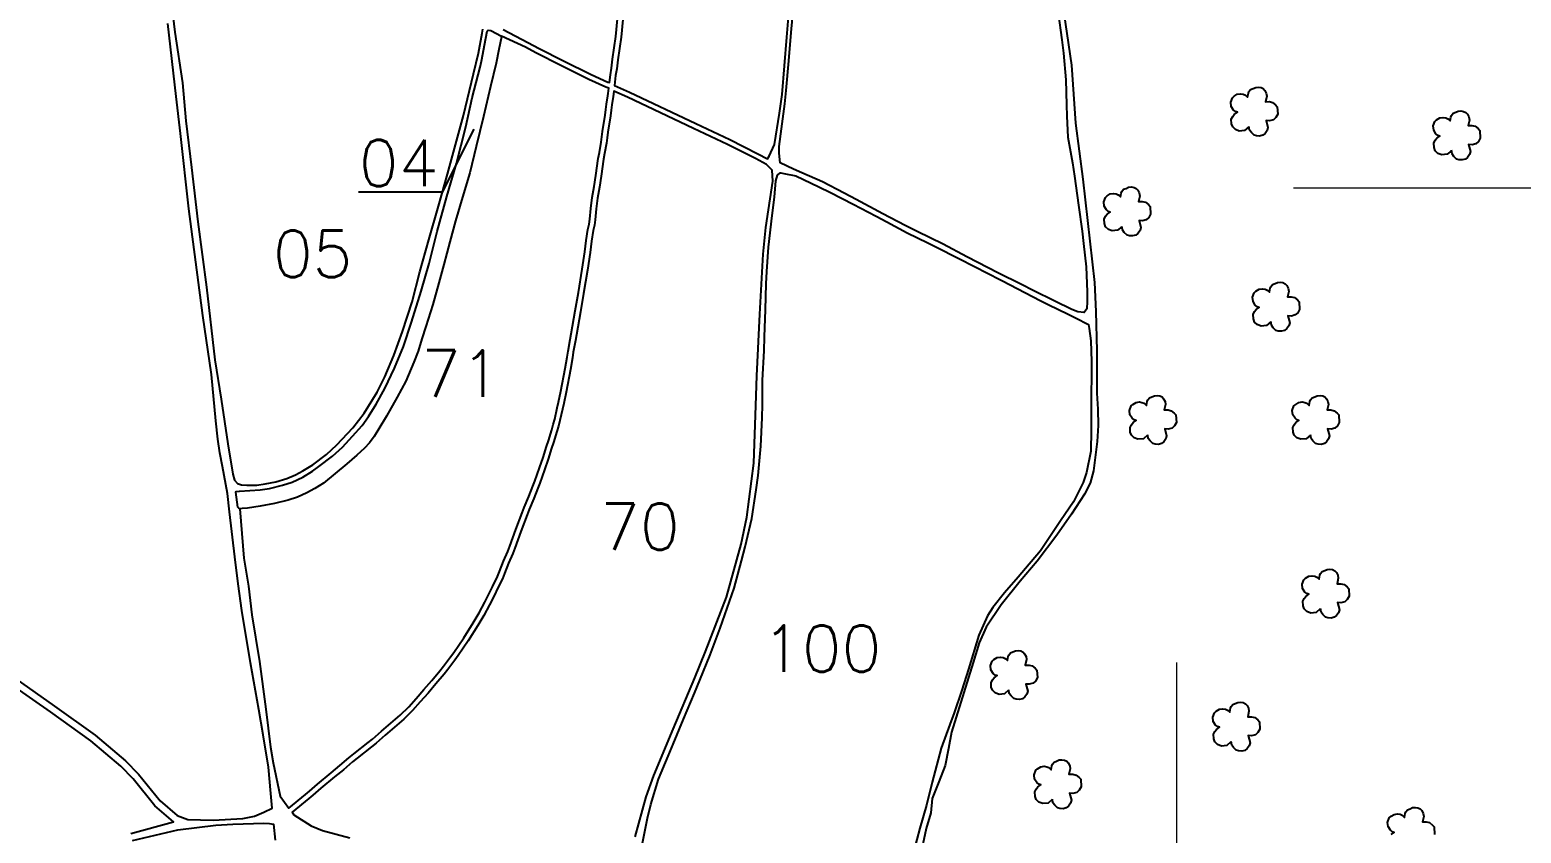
# Model space of a CAD drawing. Extents: x 724231 to 728431, y 7817664 to 7823604.
# Drawn here: x 725957 to 726793, y 7820638 to 7821088 of the extents above; entities that cross this region are included whole.
import ezdxf

# ---------------------------------------------------------------- set-up
doc = ezdxf.new("R2010")
doc.units = 0
doc.header["$MEASUREMENT"] = 0
doc.linetypes.add('CONTINUO', pattern=[0])
for name, color, linetype, lineweight in [('0114000626', 1, 'Continuous', 25), ('0114000626004', 5, 'Continuous', 25), ('0114000626005', 5, 'Continuous', 25), ('0114000626068', 5, 'Continuous', 25), ('0114000626069', 5, 'Continuous', 25), ('0114000626070', 5, 'Continuous', 25), ('0114000626071', 5, 'Continuous', 25), ('0114000626073', 5, 'Continuous', 25), ('0114000626100', 5, 'Continuous', 25), ('0114000626101', 5, 'Continuous', 25), ('MALHA', 8, 'Continuous', 9)]:
    doc.layers.add(name, color=color, linetype=linetype, lineweight=lineweight)
for name, color, linetype in [('_SIMBOLO ARVORE', 118, 'Continuous'), ('SEM PLANTIO', 30, 'Continuous'), ('TEXTO_NUN_TAL', 7, 'Continuous')]:
    doc.layers.add(name, color=color, linetype=linetype)
doc.styles.add('Simplex', font='simplex.shx')

msp = doc.modelspace()

# ---------------------------------------------------------------- linework, layer by layer
at = {"linetype": 'Continuous'}
msp.add_lwpolyline([(726206.05, 7821032.8), (726188.34, 7820997.57), (726141.34, 7820997.57)], dxfattribs=at)
at = {"layer": '0114000626', "linetype": 'CONTINUO'}
for points in [[(726534.18, 7821115.78), (726540.92, 7821068.61), (726543.31, 7821036.11), (726547.27, 7821004.89), (726553.89, 7820946.94), (726554.59, 7820930.64), (726555.11, 7820908.74), (726555.24, 7820884.98), (726555.78, 7820876.02), (726555.89, 7820866.79), (726555.3, 7820857.78), (726553.34, 7820841.48), (726551.43, 7820834.46), (726548.25, 7820828.37), (726540.99, 7820817.11), (726532.71, 7820805.4), (726521.7, 7820790.86), (726512.2, 7820779.58), (726501.64, 7820766.42), (726493.24, 7820753.83), (726489.27, 7820745.05), (726485.96, 7820733.99), (726473.84, 7820695), (726472.12, 7820685.93), (726470.24, 7820676.25), (726466.65, 7820667.21), (726462.87, 7820657.9), (726462.08, 7820649.86), (726459.59, 7820641.07), (726457.72, 7820632.2)], [(726013.71, 7820638.25), (726037.68, 7820644.77), (726027.29, 7820653.75), (726015.12, 7820668.9), (726008.11, 7820676), (725991.34, 7820690.2), (725968.74, 7820706.39), (725947.02, 7820721.56)]]:
    msp.add_lwpolyline(points, dxfattribs=at)
at = {"layer": '0114000626004', "linetype": 'Continuous'}
msp.add_lwpolyline([(726210.36, 7821070.89), (726212.85, 7821083.8), (726213.46, 7821087.82), (726214.08, 7821088.28), (726215.65, 7821088.08), (726221.55, 7821085.03), (726221.6, 7821084.49), (726220.07, 7821077.56), (726218.53, 7821069.88), (726215.46, 7821056.81), (726211.44, 7821039.88), (726207.35, 7821023.05), (726203.71, 7821008.37), (726199.74, 7820994.7), (726195.72, 7820981.57), (726192.62, 7820969.72), (726189.2, 7820956.97), (726186.39, 7820946.77), (726183.07, 7820934.57), (726179.2, 7820922.3), (726176.97, 7820915.44), (726174.82, 7820908.49), (726172.43, 7820902.24), (726167.83, 7820891.6), (726163.1, 7820882.74), (726157.15, 7820871.97), (726152.78, 7820865.02), (726150.19, 7820860.66), (726147.57, 7820857.09), (726144.67, 7820854.18), (726140.48, 7820850.13), (726134.92, 7820845.39), (726128.34, 7820839.96), (726121.85, 7820834.56), (726116.83, 7820831.43), (726112.43, 7820829.07), (726107.13, 7820826.74), (726101.9, 7820824.94), (726094.31, 7820823.12), (726086.23, 7820821.59), (726079.12, 7820820.56), (726076.15, 7820820.31), (726074.81, 7820820.21), (726074.4, 7820820.5), (726073.82, 7820821.07), (726072.67, 7820829.47), (726072.87, 7820829.85), (726074.72, 7820830.1), (726086.31, 7820830.77), (726091.59, 7820831.55), (726098.74, 7820833.31), (726104.17, 7820835.13), (726110.18, 7820837.9), (726115.57, 7820841.19), (726119.19, 7820843.85), (726126.82, 7820849.63), (726132.44, 7820854.74), (726138.04, 7820860.82), (726143.4, 7820866.88), (726146.95, 7820871.78), (726151.36, 7820878.83), (726156.16, 7820887.56), (726161.58, 7820898.96), (726166.6, 7820911.1), (726171.14, 7820924.75), (726176.6, 7820942), (726180.92, 7820957.59), (726185.49, 7820975.45), (726190.92, 7820995.16), (726196.35, 7821013.54), (726201.56, 7821034.11), (726205.11, 7821050.38), (726209.65, 7821067.57)], close=True, dxfattribs=at)
at = {"layer": '0114000626005', "linetype": 'Continuous'}
msp.add_lwpolyline([(726035.82, 7821109.28), (726038.52, 7821087.17), (726042.75, 7821058.8), (726044.65, 7821037.48), (726047.83, 7821011.29), (726051.4, 7820980.88), (726056.17, 7820944.33), (726060.93, 7820903.56), (726064.51, 7820881.62), (726068.17, 7820856.64), (726070.99, 7820839.59), (726071.92, 7820836.19), (726073.54, 7820834.31), (726075.75, 7820833.63), (726078.75, 7820833.32), (726084.44, 7820833.43), (726089.03, 7820834.11), (726095.09, 7820835.32), (726101.15, 7820837.17), (726106, 7820839.12), (726110.16, 7820841.33), (726115.86, 7820844.81), (726123.55, 7820850.6), (726129.21, 7820855.93), (726138.22, 7820865.57), (726144.61, 7820873.65), (726151.83, 7820885.46), (726156.11, 7820894.11), (726161.11, 7820906.02), (726166.07, 7820919.47), (726171.51, 7820936.09), (726175.84, 7820952.91), (726180.79, 7820970.9), (726186.28, 7820989.67), (726191.24, 7821007.7), (726200.33, 7821040.41), (726205.91, 7821063.83), (726208.61, 7821075.48), (726210.77, 7821086.67), (726211.08, 7821088.84)], dxfattribs=at)
at = {"layer": '0114000626068', "linetype": 'CONTINUO'}
msp.add_lwpolyline([(726222.51, 7821088.69), (726236.24, 7821081.44), (726242.67, 7821078.1), (726256.22, 7821071.15), (726271.78, 7821063.46), (726281.14, 7821059.2), (726282.04, 7821058.89), (726282.54, 7821063.22), (726283.13, 7821067.03), (726283.84, 7821072.06), (726285.55, 7821084.68), (726286.53, 7821094.57)], dxfattribs=at)
at = {"layer": '0114000626069', "linetype": 'CONTINUO'}
msp.add_lwpolyline([(726289.51, 7821094.25), (726288.53, 7821084.34), (726286.82, 7821071.65), (726286.1, 7821066.59), (726285.51, 7821062.82), (726284.88, 7821057.3), (726293.36, 7821053.52), (726330.44, 7821035.96), (726349.53, 7821026.98), (726365.26, 7821019.11), (726370.59, 7821016.2), (726371.48, 7821017.64), (726374.56, 7821024.23), (726377.4, 7821041.71), (726378.78, 7821052.26), (726381.51, 7821084.4), (726382.92, 7821102.29)], dxfattribs=at)
at = {"layer": '0114000626070', "linetype": 'CONTINUO'}
msp.add_lwpolyline([(726296.48, 7820636.42), (726302.63, 7820658.75), (726306.88, 7820670.79), (726317.77, 7820696.61), (726329.88, 7820725.42), (726335.84, 7820740.21), (726347.58, 7820770.57), (726355.87, 7820800.38), (726358.96, 7820815.39), (726363.02, 7820845.64), (726364, 7820877.96), (726364.66, 7820894.68), (726366.36, 7820929.25), (726368.27, 7820962.87), (726369.72, 7820977.76), (726373.62, 7821003.74), (726373.3, 7821009.82), (726370.1, 7821013.05), (726363.87, 7821016.45), (726348.22, 7821024.28), (726329.16, 7821033.25), (726292.11, 7821050.79), (726284.52, 7821054.18), (726284.32, 7821052.45), (726284.05, 7821051.05), (726283.4, 7821046.53), (726283.03, 7821043.41), (726282.58, 7821040.33), (726281.16, 7821031.14), (726280.75, 7821028.04), (726280.31, 7821025.03), (726279.36, 7821019.2), (726278.75, 7821015.98), (726277.33, 7821006.48), (726276.43, 7821000.26), (726275.4, 7820994.11), (726274.65, 7820988.13), (726274.05, 7820981.99), (726273.57, 7820979.01), (726272.92, 7820976.12), (726271.93, 7820970.11), (726271.2, 7820963.8), (726269.71, 7820953.84), (726267.58, 7820940.81), (726265.84, 7820930.58), (726263.62, 7820917.66), (726263.02, 7820914.39), (726261.78, 7820907.87), (726261.3, 7820904.66), (726260.26, 7820898.25), (726257.76, 7820885.46), (726256.43, 7820879.17), (726255.75, 7820876.05), (726254.27, 7820869.65), (726253.47, 7820866.53), (726252.62, 7820863.5), (726250.67, 7820857.34), (726249.57, 7820854.2), (726247.71, 7820848.04), (726245.72, 7820842.04), (726243.03, 7820834.6), (726241.92, 7820831.72), (726239.64, 7820825.88), (726237.11, 7820819.83), (726235.98, 7820816.8), (726232.44, 7820807.45), (726228.96, 7820798.05), (726227.8, 7820795.13), (726225.43, 7820789.6), (726223.28, 7820783.9), (726222.02, 7820781), (726219.13, 7820775.08), (726217.76, 7820772.2), (726214.89, 7820766.39), (726211.63, 7820760.46), (726208.27, 7820754.72), (726202.85, 7820746.13), (726197.2, 7820737.96), (726195.38, 7820735.43), (726191.44, 7820730.21), (726189.34, 7820727.51), (726184.82, 7820722.07), (726180.35, 7820716.87), (726176.02, 7820711.96), (726171.68, 7820707.1), (726166.74, 7820702.38), (726161.52, 7820697.88), (726156.32, 7820693.35), (726151.24, 7820688.87), (726148.7, 7820686.82), (726140.64, 7820680.47), (726137.99, 7820678.32), (726132.95, 7820673.99), (726127.95, 7820669.9), (726120.32, 7820663.59), (726115.89, 7820659.75), (726113.6, 7820657.82), (726104.21, 7820650.11), (726105.23, 7820648.78), (726114.91, 7820642.49), (726121.18, 7820639.91), (726136.59, 7820635.89)], dxfattribs=at)
at = {"layer": '0114000626071', "linetype": 'CONTINUO', "flags": 128}
msp.add_lwpolyline([(726216.43, 7820776.38), (726219.29, 7820782.25), (726220.49, 7820785.03), (726222.64, 7820790.72), (726225.03, 7820796.27), (726226.16, 7820799.13), (726229.64, 7820808.5), (726233.17, 7820817.86), (726234.32, 7820820.93), (726236.86, 7820827.01), (726239.13, 7820832.8), (726240.22, 7820835.65), (726242.89, 7820843.02), (726244.85, 7820848.94), (726246.71, 7820855.13), (726247.82, 7820858.28), (726249.74, 7820864.36), (726250.57, 7820867.31), (726251.35, 7820870.36), (726252.82, 7820876.71), (726253.49, 7820879.8), (726254.82, 7820886.06), (726257.31, 7820898.77), (726258.33, 7820905.12), (726258.82, 7820908.38), (726260.08, 7820914.94), (726260.66, 7820918.18), (726262.88, 7820931.08), (726264.62, 7820941.3), (726266.75, 7820954.31), (726268.23, 7820964.19), (726268.96, 7820970.53), (726269.97, 7820976.69), (726270.62, 7820979.57), (726271.07, 7820982.37), (726271.67, 7820988.47), (726272.43, 7820994.54), (726273.46, 7821000.72), (726274.36, 7821006.91), (726275.79, 7821016.48), (726276.41, 7821019.72), (726277.35, 7821025.49), (726277.78, 7821028.45), (726278.19, 7821031.56), (726279.62, 7821040.77), (726280.05, 7821043.8), (726280.43, 7821046.92), (726281.09, 7821051.54), (726281.35, 7821052.9), (726281.69, 7821055.83), (726280.02, 7821056.41), (726270.5, 7821060.75), (726254.87, 7821068.47), (726240.85, 7821075.53), (726234.91, 7821078.76), (726221.55, 7821085.03), (726221.6, 7821084.49), (726220.07, 7821077.56), (726218.53, 7821069.88), (726215.46, 7821056.81), (726211.44, 7821039.88), (726207.35, 7821023.05), (726203.71, 7821008.37), (726199.74, 7820994.7), (726195.72, 7820981.57), (726192.62, 7820969.72), (726189.2, 7820956.97), (726186.39, 7820946.77), (726183.07, 7820934.57), (726179.2, 7820922.3), (726176.97, 7820915.44), (726174.82, 7820908.49), (726172.43, 7820902.24), (726167.83, 7820891.6), (726163.1, 7820882.74), (726157.15, 7820871.97), (726152.78, 7820865.02), (726150.19, 7820860.66), (726147.57, 7820857.09), (726144.67, 7820854.18), (726140.48, 7820850.13), (726134.92, 7820845.39), (726128.34, 7820839.96), (726121.85, 7820834.56), (726116.83, 7820831.43), (726112.43, 7820829.07), (726107.13, 7820826.74), (726101.9, 7820824.94), (726094.31, 7820823.12), (726086.23, 7820821.59), (726079.12, 7820820.56), (726076.15, 7820820.31), (726074.81, 7820820.21), (726077.18, 7820792.5), (726079.67, 7820776.75), (726081.53, 7820760.66), (726085.83, 7820734.68), (726089.51, 7820707.91), (726092.16, 7820686.63), (726093.63, 7820677.8), (726097.55, 7820659.24), (726102.35, 7820652.47), (726111.69, 7820660.12), (726113.94, 7820662.03), (726118.38, 7820665.88), (726126.04, 7820672.21), (726131.02, 7820676.29), (726136.07, 7820680.62), (726138.76, 7820682.81), (726146.83, 7820689.17), (726149.3, 7820691.17), (726154.35, 7820695.61), (726159.56, 7820700.14), (726164.72, 7820704.6), (726169.52, 7820709.19), (726173.78, 7820713.95), (726178.09, 7820718.84), (726182.53, 7820724), (726187, 7820729.39), (726189.06, 7820732.03), (726192.96, 7820737.21), (726194.75, 7820739.69), (726200.35, 7820747.78), (726205.7, 7820756.28), (726209.02, 7820761.94), (726212.23, 7820767.78), (726215.06, 7820773.51)], close=True, dxfattribs=at)
at = {"layer": '0114000626073', "linetype": 'CONTINUO'}
msp.add_lwpolyline([(726064.47, 7820847.71), (726064.47, 7820847.71)], close=True, dxfattribs=at)
at = {"layer": '0114000626100', "linetype": 'CONTINUO', "flags": 128}
msp.add_lwpolyline([(726377.7, 7821008.44), (726378.02, 7821008.42), (726379.82, 7821008.06), (726386.41, 7821006.65), (726399.42, 7821000.49), (726405.87, 7820997.33), (726418.68, 7820990.86), (726431.5, 7820984.1), (726437.54, 7820980.89), (726448.91, 7820974.81), (726460.47, 7820969.2), (726466.02, 7820966.43), (726476.67, 7820960.98), (726487.72, 7820955.29), (726492.85, 7820952.68), (726502.34, 7820947.92), (726523.5, 7820936.84), (726528.32, 7820934.33), (726538.75, 7820929.32), (726543.19, 7820927.15), (726550.52, 7820923.47), (726550.84, 7820921.18), (726551.89, 7820914.2), (726552.23, 7820902.61), (726552.27, 7820896.28), (726552.09, 7820882.52), (726552.04, 7820870.25), (726551.98, 7820864.24), (726551.8, 7820852.47), (726549.42, 7820840.5), (726547.48, 7820834.82), (726542.08, 7820824.11), (726534.8, 7820813.37), (726531.11, 7820807.86), (726523.59, 7820796.57), (726515.15, 7820786.62), (726511.13, 7820781.91), (726503.47, 7820773), (726496.85, 7820764.89), (726493.99, 7820760.14), (726489.14, 7820749.29), (726483.29, 7820730.3), (726479.62, 7820718.52), (726475.22, 7820705.87), (726472.9, 7820699.39), (726468.02, 7820686.13), (726464.61, 7820673.4), (726462.96, 7820666.99), (726459.76, 7820654.05), (726455.99, 7820641.27), (726454.23, 7820634.88), (726450.97, 7820622.07), (726449.32, 7820609.66), (726449, 7820603.31), (726449.35, 7820590.36), (726453.09, 7820581.21), (726454.81, 7820577.42), (726457.93, 7820571.38), (726456.92, 7820568.32), (726452.08, 7820565.25), (726440.82, 7820567.19), (726434.92, 7820568.29), (726422.56, 7820570.78), (726409.46, 7820573.27), (726402.94, 7820574.63), (726390, 7820577.58), (726378.42, 7820580.13), (726371.48, 7820581.69), (726355.27, 7820585.39), (726330.22, 7820591.27), (726317.7, 7820594.25), (726305.44, 7820597.29), (726301.03, 7820599.14), (726295.65, 7820603.51), (726296.57, 7820610.67), (726297.46, 7820616.15), (726300.1, 7820630.91), (726303.39, 7820646.88), (726305.29, 7820654.43), (726309.59, 7820668.66), (726314.88, 7820681.57), (726317.67, 7820688.3), (726323.54, 7820702.35), (726329.76, 7820716.88), (726332.75, 7820724.09), (726338.5, 7820738.37), (726344.08, 7820753.27), (726346.76, 7820760.74), (726351.91, 7820775.73), (726356.1, 7820790.96), (726358.08, 7820798.76), (726361.79, 7820814.73), (726364.3, 7820830.74), (726365.33, 7820838.83), (726366.91, 7820855.19), (726367.54, 7820871.17), (726367.73, 7820878.57), (726367.86, 7820892.15), (726368.68, 7820908.56), (726369.03, 7820916.48), (726369.58, 7820931.71), (726369.89, 7820946.17), (726370.2, 7820953.16), (726371.13, 7820966.65), (726373.24, 7820984.53), (726374.47, 7820994.8), (726375.33, 7821003.87), (726376.2, 7821007.06)], close=True, dxfattribs=at)
at = {"layer": '0114000626101', "linetype": 'CONTINUO', "flags": 128}
msp.add_lwpolyline([(726412.39, 7821519.84), (726414.41, 7821519.67), (726418.27, 7821518.39), (726429.44, 7821514.09), (726435.41, 7821511.56), (726448.13, 7821505.77), (726461.01, 7821499.37), (726467.16, 7821496.43), (726478.84, 7821491.1), (726489.42, 7821486.2), (726493.65, 7821483.23), (726504.72, 7821472.05), (726509.19, 7821468.12), (726513.77, 7821463.97), (726523.15, 7821455.21), (726531.46, 7821446.06), (726535.34, 7821440.88), (726542.56, 7821429.35), (726546.64, 7821414.04), (726548.33, 7821406.15), (726550.99, 7821389.93), (726553.8, 7821374.17), (726555, 7821366.61), (726556.99, 7821352.1), (726556.72, 7821337.55), (726556.09, 7821330.09), (726553.81, 7821314.83), (726550.97, 7821300.19), (726549.34, 7821292.97), (726545.7, 7821278.74), (726542.64, 7821264.62), (726540.82, 7821257.63), (726536.6, 7821243.8), (726532.07, 7821230.55), (726530.42, 7821223.96), (726529.37, 7821217.4), (726528.33, 7821210.84), (726528.23, 7821197.26), (726528.2, 7821189.95), (726528.18, 7821174.3), (726528.11, 7821157.9), (726528.14, 7821149.58), (726528.33, 7821132.72), (726529.75, 7821118.65), (726530.79, 7821111.66), (726533.51, 7821097.77), (726535.58, 7821082.92), (726536.44, 7821075.44), (726537.79, 7821060.39), (726538.13, 7821046.54), (726538.36, 7821040.13), (726538.96, 7821028.33), (726541.52, 7821014.04), (726542.73, 7821006.42), (726545, 7820990.23), (726546.92, 7820975.74), (726547.77, 7820968.82), (726549.24, 7820955.63), (726549.76, 7820941.68), (726549.78, 7820936.22), (726549.55, 7820932.27), (726548.11, 7820930.06), (726544.46, 7820930.52), (726541.18, 7820931.81), (726531.7, 7820936.5), (726519.43, 7820942.53), (726513.01, 7820945.72), (726499.63, 7820952.43), (726488.53, 7820958.15), (726482.41, 7820961.36), (726469.03, 7820968.46), (726454.46, 7820975.53), (726447.69, 7820978.92), (726435.19, 7820985.42), (726420.32, 7820993.45), (726413.57, 7820997.01), (726401.43, 7821003.26), (726389.9, 7821008.34), (726385.16, 7821010.48), (726377.74, 7821013.96), (726377.09, 7821019.34), (726377.24, 7821023.15), (726378.51, 7821033.03), (726380.25, 7821046.99), (726381.06, 7821054.59), (726382.52, 7821071.05), (726383.9, 7821086.97), (726384.66, 7821095), (726386.32, 7821111.18), (726387.96, 7821127.97), (726388.77, 7821136.67), (726390.36, 7821154.65), (726392.26, 7821173.51), (726393.2, 7821182.69), (726395.07, 7821200.59), (726396.59, 7821215.44), (726397.34, 7821223.2), (726398.8, 7821239.39), (726400.07, 7821254.23), (726400.68, 7821261.76), (726401.86, 7821277.06), (726402.93, 7821293.38), (726403.52, 7821301.54), (726404.8, 7821317.86), (726406.14, 7821333.53), (726406.78, 7821341.41), (726408, 7821357.22), (726409.47, 7821381.16), (726410.48, 7821397.22), (726410.97, 7821412.75), (726411.16, 7821420.3), (726411.73, 7821450.55), (726411.85, 7821458.22), (726412.17, 7821486.81), (726412.35, 7821505.68), (726412.4, 7821515.88)], close=True, dxfattribs=at)
at = {"layer": '_SIMBOLO ARVORE', "linetype": 'CONTINUO'}
for points in [[(726640.39, 7821034.13, 0), (726638.02, 7821032.14, 0), (726635.01, 7821031.79, 0), (726632.86, 7821032.63, 0), (726631.34, 7821034.12, 0), (726630.71, 7821035.84, 0), (726630.54, 7821038.37, 0), (726631.36, 7821039.96, 0), (726632.23, 7821041.14, 0), (726633.96, 7821042.32, 0), (726632.86, 7821042.67, 0), (726631.77, 7821043.57, 0), (726630.49, 7821045.58, 0), (726630.26, 7821047.98, 0), (726631.18, 7821050.48, 0), (726632.15, 7821051.38, 0), (726633.92, 7821052.46, 0), (726635.78, 7821052.71, 0), (726637.26, 7821052.5, 0), (726638.43, 7821051.95, 0), (726639.72, 7821050.8, 0), (726640.11, 7821053, 0), (726640.43, 7821053.87, 0), (726641.4, 7821055.09, 0), (726642.83, 7821055.62, 0), (726644.22, 7821056.24, 0), (726645.79, 7821056.38, 0), (726647.28, 7821056.17, 0), (726648.48, 7821055.53, 0), (726649.38, 7821054.56, 0), (726650.16, 7821053.01, 0), (726650.47, 7821051.29, 0), (726649.76, 7821048.22, 0), (726651.91, 7821048.25, 0), (726653.69, 7821047.82, 0), (726655.37, 7821046.5, 0), (726656.3, 7821045.43, 0), (726656.55, 7821041.2, 0), (726655.51, 7821039.31, 0), (726654.14, 7821038.05, 0), (726651.97, 7821037.47, 0), (726650.07, 7821037.64, 0), (726651.08, 7821033.69, 0), (726650.62, 7821032.01, 0), (726649.48, 7821030.4, 0), (726648.22, 7821029.4, 0), (726646.43, 7821028.96, 0), (726644.66, 7821029.07, 0), (726643.33, 7821029.44, 0), (726641.81, 7821030.94, 0), (726640.78, 7821032.29, 0), (726640.46, 7821034.33, 0)], [(726753.89, 7821020.78, 0), (726751.53, 7821018.79, 0), (726748.52, 7821018.45, 0), (726746.37, 7821019.28, 0), (726744.85, 7821020.78, 0), (726744.22, 7821022.49, 0), (726744.05, 7821025.02, 0), (726744.87, 7821026.62, 0), (726745.74, 7821027.8, 0), (726747.47, 7821028.97, 0), (726746.37, 7821029.33, 0), (726745.28, 7821030.22, 0), (726744, 7821032.24, 0), (726743.77, 7821034.64, 0), (726744.69, 7821037.14, 0), (726745.66, 7821038.03, 0), (726747.43, 7821039.11, 0), (726749.29, 7821039.36, 0), (726750.77, 7821039.15, 0), (726751.94, 7821038.61, 0), (726753.23, 7821037.46, 0), (726753.62, 7821039.65, 0), (726753.94, 7821040.53, 0), (726754.9, 7821041.75, 0), (726756.33, 7821042.27, 0), (726757.73, 7821042.89, 0), (726759.3, 7821043.03, 0), (726760.78, 7821042.82, 0), (726761.99, 7821042.18, 0), (726762.89, 7821041.22, 0), (726763.67, 7821039.67, 0), (726763.98, 7821037.94, 0), (726763.27, 7821034.87, 0), (726765.42, 7821034.91, 0), (726767.2, 7821034.48, 0), (726768.88, 7821033.15, 0), (726769.81, 7821032.09, 0), (726770.06, 7821027.86, 0), (726769.02, 7821025.97, 0), (726767.64, 7821024.7, 0), (726765.48, 7821024.13, 0), (726763.58, 7821024.29, 0), (726764.59, 7821020.34, 0), (726764.13, 7821018.66, 0), (726762.98, 7821017.05, 0), (726761.73, 7821016.05, 0), (726759.94, 7821015.61, 0), (726758.17, 7821015.72, 0), (726756.84, 7821016.1, 0), (726755.32, 7821017.59, 0), (726754.29, 7821018.94, 0), (726753.97, 7821020.99, 0)], [(726569.17, 7820978.19, 0), (726566.8, 7820976.2, 0), (726563.79, 7820975.86, 0), (726561.65, 7820976.69, 0), (726560.13, 7820978.18, 0), (726559.5, 7820979.9, 0), (726559.33, 7820982.43, 0), (726560.15, 7820984.03, 0), (726561.01, 7820985.21, 0), (726562.75, 7820986.38, 0), (726561.64, 7820986.73, 0), (726560.56, 7820987.63, 0), (726559.28, 7820989.65, 0), (726559.05, 7820992.05, 0), (726559.97, 7820994.55, 0), (726560.94, 7820995.44, 0), (726562.71, 7820996.52, 0), (726564.56, 7820996.77, 0), (726566.05, 7820996.56, 0), (726567.22, 7820996.02, 0), (726568.51, 7820994.87, 0), (726568.89, 7820997.06, 0), (726569.22, 7820997.94, 0), (726570.18, 7820999.15, 0), (726571.61, 7820999.68, 0), (726573.01, 7821000.3, 0), (726574.58, 7821000.44, 0), (726576.06, 7821000.23, 0), (726577.27, 7820999.59, 0), (726578.16, 7820998.62, 0), (726578.95, 7820997.08, 0), (726579.26, 7820995.35, 0), (726578.54, 7820992.28, 0), (726580.69, 7820992.31, 0), (726582.47, 7820991.89, 0), (726584.15, 7820990.56, 0), (726585.08, 7820989.49, 0), (726585.33, 7820985.27, 0), (726584.3, 7820983.37, 0), (726582.92, 7820982.11, 0), (726580.75, 7820981.53, 0), (726578.85, 7820981.7, 0), (726579.87, 7820977.75, 0), (726579.4, 7820976.07, 0), (726578.26, 7820974.46, 0), (726577, 7820973.46, 0), (726575.22, 7820973.02, 0), (726573.45, 7820973.13, 0), (726572.12, 7820973.51, 0), (726570.6, 7820975, 0), (726569.56, 7820976.35, 0), (726569.24, 7820978.39, 0)], [(726652.63, 7820924.81, 0), (726650.26, 7820922.82, 0), (726647.25, 7820922.47, 0), (726645.11, 7820923.31, 0), (726643.59, 7820924.8, 0), (726642.96, 7820926.51, 0), (726642.79, 7820929.04, 0), (726643.61, 7820930.64, 0), (726644.48, 7820931.82, 0), (726646.21, 7820933, 0), (726645.11, 7820933.35, 0), (726644.02, 7820934.25, 0), (726642.74, 7820936.26, 0), (726642.51, 7820938.66, 0), (726643.43, 7820941.16, 0), (726644.4, 7820942.06, 0), (726646.17, 7820943.14, 0), (726648.02, 7820943.39, 0), (726649.51, 7820943.17, 0), (726650.68, 7820942.63, 0), (726651.97, 7820941.48, 0), (726652.35, 7820943.68, 0), (726652.68, 7820944.55, 0), (726653.64, 7820945.77, 0), (726655.07, 7820946.3, 0), (726656.47, 7820946.91, 0), (726658.04, 7820947.06, 0), (726659.52, 7820946.85, 0), (726660.73, 7820946.21, 0), (726661.63, 7820945.24, 0), (726662.41, 7820943.69, 0), (726662.72, 7820941.97, 0), (726662, 7820938.9, 0), (726664.16, 7820938.93, 0), (726665.94, 7820938.5, 0), (726667.61, 7820937.17, 0), (726668.54, 7820936.11, 0), (726668.8, 7820931.88, 0), (726667.76, 7820929.99, 0), (726666.38, 7820928.73, 0), (726664.21, 7820928.15, 0), (726662.31, 7820928.32, 0), (726663.33, 7820924.37, 0), (726662.86, 7820922.69, 0), (726661.72, 7820921.08, 0), (726660.47, 7820920.08, 0), (726658.68, 7820919.64, 0), (726656.91, 7820919.75, 0), (726655.58, 7820920.12, 0), (726654.06, 7820921.62, 0), (726653.02, 7820922.97, 0), (726652.71, 7820925.01, 0)], [(726583.64, 7820861.42, 0), (726581.27, 7820859.43, 0), (726578.26, 7820859.08, 0), (726576.11, 7820859.91, 0), (726574.59, 7820861.41, 0), (726573.96, 7820863.12, 0), (726573.79, 7820865.65, 0), (726574.61, 7820867.25, 0), (726575.48, 7820868.43, 0), (726577.21, 7820869.61, 0), (726576.11, 7820869.96, 0), (726575.02, 7820870.86, 0), (726573.74, 7820872.87, 0), (726573.51, 7820875.27, 0), (726574.44, 7820877.77, 0), (726575.41, 7820878.67, 0), (726577.17, 7820879.75, 0), (726579.03, 7820879.99, 0), (726580.51, 7820879.78, 0), (726581.69, 7820879.24, 0), (726582.97, 7820878.09, 0), (726583.36, 7820880.29, 0), (726583.69, 7820881.16, 0), (726584.65, 7820882.38, 0), (726586.08, 7820882.9, 0), (726587.47, 7820883.52, 0), (726589.04, 7820883.67, 0), (726590.53, 7820883.45, 0), (726591.73, 7820882.82, 0), (726592.63, 7820881.85, 0), (726593.42, 7820880.3, 0), (726593.72, 7820878.58, 0), (726593.01, 7820875.51, 0), (726595.16, 7820875.54, 0), (726596.94, 7820875.11, 0), (726598.62, 7820873.78, 0), (726599.55, 7820872.72, 0), (726599.8, 7820868.49, 0), (726598.76, 7820866.6, 0), (726597.39, 7820865.34, 0), (726595.22, 7820864.76, 0), (726593.32, 7820864.92, 0), (726594.33, 7820860.98, 0), (726593.87, 7820859.29, 0), (726592.73, 7820857.69, 0), (726591.47, 7820856.69, 0), (726589.68, 7820856.25, 0), (726587.91, 7820856.35, 0), (726586.59, 7820856.73, 0), (726585.06, 7820858.23, 0), (726584.03, 7820859.57, 0), (726583.71, 7820861.62, 0)], [(726674.89, 7820861.42, 0), (726672.52, 7820859.43, 0), (726669.51, 7820859.08, 0), (726667.37, 7820859.91, 0), (726665.84, 7820861.41, 0), (726665.22, 7820863.12, 0), (726665.05, 7820865.65, 0), (726665.87, 7820867.25, 0), (726666.73, 7820868.43, 0), (726668.46, 7820869.61, 0), (726667.36, 7820869.96, 0), (726666.28, 7820870.86, 0), (726665, 7820872.87, 0), (726664.76, 7820875.27, 0), (726665.69, 7820877.77, 0), (726666.66, 7820878.67, 0), (726668.43, 7820879.75, 0), (726670.28, 7820879.99, 0), (726671.77, 7820879.78, 0), (726672.94, 7820879.24, 0), (726674.22, 7820878.09, 0), (726674.61, 7820880.29, 0), (726674.94, 7820881.16, 0), (726675.9, 7820882.38, 0), (726677.33, 7820882.9, 0), (726678.73, 7820883.52, 0), (726680.3, 7820883.67, 0), (726681.78, 7820883.45, 0), (726682.99, 7820882.82, 0), (726683.88, 7820881.85, 0), (726684.67, 7820880.3, 0), (726684.97, 7820878.58, 0), (726684.26, 7820875.51, 0), (726686.41, 7820875.54, 0), (726688.19, 7820875.11, 0), (726689.87, 7820873.78, 0), (726690.8, 7820872.72, 0), (726691.05, 7820868.49, 0), (726690.02, 7820866.6, 0), (726688.64, 7820865.34, 0), (726686.47, 7820864.76, 0), (726684.57, 7820864.92, 0), (726685.59, 7820860.98, 0), (726685.12, 7820859.29, 0), (726683.98, 7820857.69, 0), (726682.72, 7820856.69, 0), (726680.94, 7820856.25, 0), (726679.17, 7820856.35, 0), (726677.84, 7820856.73, 0), (726676.32, 7820858.23, 0), (726675.28, 7820859.57, 0), (726674.96, 7820861.62, 0)], [(726680.46, 7820764.08, 0), (726678.09, 7820762.09, 0), (726675.08, 7820761.74, 0), (726672.93, 7820762.57, 0), (726671.41, 7820764.07, 0), (726670.78, 7820765.78, 0), (726670.61, 7820768.31, 0), (726671.43, 7820769.91, 0), (726672.3, 7820771.09, 0), (726674.03, 7820772.27, 0), (726672.93, 7820772.62, 0), (726671.84, 7820773.52, 0), (726670.56, 7820775.53, 0), (726670.33, 7820777.93, 0), (726671.26, 7820780.43, 0), (726672.23, 7820781.33, 0), (726673.99, 7820782.41, 0), (726675.85, 7820782.65, 0), (726677.33, 7820782.44, 0), (726678.51, 7820781.9, 0), (726679.79, 7820780.75, 0), (726680.18, 7820782.94, 0), (726680.51, 7820783.82, 0), (726681.47, 7820785.04, 0), (726682.9, 7820785.56, 0), (726684.29, 7820786.18, 0), (726685.86, 7820786.33, 0), (726687.35, 7820786.11, 0), (726688.56, 7820785.48, 0), (726689.45, 7820784.51, 0), (726690.24, 7820782.96, 0), (726690.54, 7820781.24, 0), (726689.83, 7820778.17, 0), (726691.98, 7820778.2, 0), (726693.76, 7820777.77, 0), (726695.44, 7820776.44, 0), (726696.37, 7820775.38, 0), (726696.62, 7820771.15, 0), (726695.58, 7820769.26, 0), (726694.21, 7820768, 0), (726692.04, 7820767.42, 0), (726690.14, 7820767.58, 0), (726691.15, 7820763.64, 0), (726690.69, 7820761.95, 0), (726689.55, 7820760.35, 0), (726688.29, 7820759.35, 0), (726686.5, 7820758.91, 0), (726684.73, 7820759.01, 0), (726683.41, 7820759.39, 0), (726681.88, 7820760.89, 0), (726680.85, 7820762.23, 0), (726680.53, 7820764.28, 0)], [(726505.74, 7820718.48, 0), (726503.38, 7820716.49, 0), (726500.37, 7820716.14, 0), (726498.22, 7820716.97, 0), (726496.7, 7820718.47, 0), (726496.07, 7820720.18, 0), (726495.9, 7820722.71, 0), (726496.72, 7820724.31, 0), (726497.59, 7820725.49, 0), (726499.32, 7820726.67, 0), (726498.22, 7820727.02, 0), (726497.13, 7820727.92, 0), (726495.85, 7820729.93, 0), (726495.62, 7820732.33, 0), (726496.54, 7820734.83, 0), (726497.51, 7820735.73, 0), (726499.28, 7820736.81, 0), (726501.14, 7820737.06, 0), (726502.62, 7820736.84, 0), (726503.79, 7820736.3, 0), (726505.08, 7820735.15, 0), (726505.46, 7820737.35, 0), (726505.79, 7820738.22, 0), (726506.75, 7820739.44, 0), (726508.18, 7820739.96, 0), (726509.58, 7820740.58, 0), (726511.15, 7820740.73, 0), (726512.63, 7820740.52, 0), (726513.84, 7820739.88, 0), (726514.74, 7820738.91, 0), (726515.52, 7820737.36, 0), (726515.83, 7820735.64, 0), (726515.12, 7820732.57, 0), (726517.27, 7820732.6, 0), (726519.05, 7820732.17, 0), (726520.72, 7820730.84, 0), (726521.65, 7820729.78, 0), (726521.91, 7820725.55, 0), (726520.87, 7820723.66, 0), (726519.49, 7820722.4, 0), (726517.33, 7820721.82, 0), (726515.42, 7820721.99, 0), (726516.44, 7820718.04, 0), (726515.97, 7820716.35, 0), (726514.83, 7820714.75, 0), (726513.58, 7820713.75, 0), (726511.79, 7820713.31, 0), (726510.02, 7820713.42, 0), (726508.69, 7820713.79, 0), (726507.17, 7820715.29, 0), (726506.13, 7820716.64, 0), (726505.82, 7820718.68, 0)], [(726630.38, 7820689.56, 0), (726628.01, 7820687.57, 0), (726625, 7820687.22, 0), (726622.86, 7820688.06, 0), (726621.34, 7820689.55, 0), (726620.71, 7820691.27, 0), (726620.54, 7820693.8, 0), (726621.36, 7820695.39, 0), (726622.22, 7820696.58, 0), (726623.96, 7820697.75, 0), (726622.85, 7820698.1, 0), (726621.77, 7820699, 0), (726620.49, 7820701.02, 0), (726620.26, 7820703.42, 0), (726621.18, 7820705.91, 0), (726622.15, 7820706.81, 0), (726623.92, 7820707.89, 0), (726625.77, 7820708.14, 0), (726627.26, 7820707.93, 0), (726628.43, 7820707.39, 0), (726629.72, 7820706.24, 0), (726630.1, 7820708.43, 0), (726630.43, 7820709.31, 0), (726631.39, 7820710.52, 0), (726632.82, 7820711.05, 0), (726634.22, 7820711.67, 0), (726635.79, 7820711.81, 0), (726637.27, 7820711.6, 0), (726638.48, 7820710.96, 0), (726639.37, 7820709.99, 0), (726640.16, 7820708.45, 0), (726640.47, 7820706.72, 0), (726639.75, 7820703.65, 0), (726641.9, 7820703.68, 0), (726643.68, 7820703.26, 0), (726645.36, 7820701.93, 0), (726646.29, 7820700.86, 0), (726646.54, 7820696.64, 0), (726645.51, 7820694.74, 0), (726644.13, 7820693.48, 0), (726641.96, 7820692.9, 0), (726640.06, 7820693.07, 0), (726641.08, 7820689.12, 0), (726640.61, 7820687.44, 0), (726639.47, 7820685.83, 0), (726638.21, 7820684.83, 0), (726636.43, 7820684.39, 0), (726634.66, 7820684.5, 0), (726633.33, 7820684.88, 0), (726631.81, 7820686.37, 0), (726630.77, 7820687.72, 0), (726630.45, 7820689.76, 0)], [(726530.23, 7820657.31, 0), (726527.86, 7820655.32, 0), (726524.85, 7820654.97, 0), (726522.7, 7820655.81, 0), (726521.18, 7820657.3, 0), (726520.55, 7820659.01, 0), (726520.38, 7820661.54, 0), (726521.2, 7820663.14, 0), (726522.07, 7820664.32, 0), (726523.8, 7820665.5, 0), (726522.7, 7820665.85, 0), (726521.61, 7820666.75, 0), (726520.33, 7820668.76, 0), (726520.1, 7820671.16, 0), (726521.02, 7820673.66, 0), (726521.99, 7820674.56, 0), (726523.76, 7820675.64, 0), (726525.62, 7820675.89, 0), (726527.1, 7820675.68, 0), (726528.27, 7820675.13, 0), (726529.56, 7820673.98, 0), (726529.95, 7820676.18, 0), (726530.27, 7820677.05, 0), (726531.24, 7820678.27, 0), (726532.67, 7820678.8, 0), (726534.06, 7820679.42, 0), (726535.63, 7820679.56, 0), (726537.12, 7820679.35, 0), (726538.32, 7820678.71, 0), (726539.22, 7820677.74, 0), (726540, 7820676.19, 0), (726540.31, 7820674.47, 0), (726539.6, 7820671.4, 0), (726541.75, 7820671.43, 0), (726543.53, 7820671, 0), (726545.21, 7820669.67, 0), (726546.14, 7820668.61, 0), (726546.39, 7820664.38, 0), (726545.35, 7820662.49, 0), (726543.98, 7820661.23, 0), (726541.81, 7820660.65, 0), (726539.91, 7820660.82, 0), (726540.92, 7820656.87, 0), (726540.46, 7820655.19, 0), (726539.31, 7820653.58, 0), (726538.06, 7820652.58, 0), (726536.27, 7820652.14, 0), (726534.5, 7820652.25, 0), (726533.17, 7820652.62, 0), (726531.65, 7820654.12, 0), (726530.62, 7820655.47, 0), (726530.3, 7820657.51, 0)], [(726720.15, 7820637.63, 0), (726721.88, 7820638.81, 0), (726720.78, 7820639.16, 0), (726719.7, 7820640.06, 0), (726718.42, 7820642.07, 0), (726718.18, 7820644.47, 0), (726719.11, 7820646.97, 0), (726720.08, 7820647.87, 0), (726721.85, 7820648.95, 0), (726723.7, 7820649.2, 0), (726725.19, 7820648.98, 0), (726726.36, 7820648.44, 0), (726727.65, 7820647.29, 0), (726728.03, 7820649.49, 0), (726728.36, 7820650.36, 0), (726729.32, 7820651.58, 0), (726730.75, 7820652.1, 0), (726732.15, 7820652.72, 0), (726733.72, 7820652.87, 0), (726735.2, 7820652.66, 0), (726736.41, 7820652.02, 0), (726737.3, 7820651.05, 0), (726738.09, 7820649.5, 0), (726738.39, 7820647.78, 0), (726737.68, 7820644.71, 0), (726739.83, 7820644.74, 0), (726741.61, 7820644.31, 0), (726743.29, 7820642.98, 0), (726744.22, 7820641.92, 0), (726744.47, 7820637.69, 0)]]:
    msp.add_polyline3d(points, dxfattribs=at)
at = {"layer": 'MALHA'}
for p, q in [((726665.51, 7821000), (727258.7, 7821000)), ((726600, 7820492.17), (726600, 7820734.08))]:
    msp.add_line(p, q, dxfattribs=at)
at = {"layer": 'SEM PLANTIO', "linetype": 'Continuous'}
msp.add_lwpolyline([(725949.31, 7820724.84), (725971.05, 7820709.65), (725993.8, 7820693.36), (726010.83, 7820678.93), (726018.11, 7820671.57), (726030.18, 7820656.54), (726039.74, 7820648.28), (726045.7, 7820646.11), (726060, 7820645.68), (726076.49, 7820646.65), (726083.2, 7820647.96), (726088.37, 7820650.11), (726092.98, 7820652.39), (726092.25, 7820660.56), (726091, 7820675.31), (726087.93, 7820693.55), (726085.49, 7820707.79), (726080.92, 7820733.8), (726076.01, 7820763.12), (726073.86, 7820778.03), (726072, 7820793.17), (726069.1, 7820818.54), (726068.06, 7820828.77), (726065.2, 7820843.86), (726063.76, 7820851.48), (726062.63, 7820859.2), (726061.44, 7820869.52), (726058.94, 7820895.37), (726054.22, 7820928.41), (726051.71, 7820946.96), (726046.36, 7820988.13), (726041.62, 7821030.45), (726039.25, 7821051.23), (726034.52, 7821092.05)], dxfattribs=at)
at = {"layer": 'SEM PLANTIO', "linetype": 'CONTINUO'}
msp.add_lwpolyline([(726014.66, 7820634.36), (726040.13, 7820640.35), (726061.36, 7820642.84), (726071, 7820643.56), (726088.34, 7820643.95), (726091.46, 7820643.82), (726093.84, 7820643.45), (726094.69, 7820634.5)], dxfattribs=at)

# ---------------------------------------------------------------- texts
at = {"layer": 'TEXTO_NUN_TAL', "linetype": 'Continuous', "style": 'Simplex'}
for s, p in [('04', (726141.58, 7821000.83)), ('05', (726093.44, 7820949.98)), ('71', (726176.53, 7820882.95)), ('70', (726276.85, 7820797.18)), ('100', (726367.58, 7820728.83))]:
    msp.add_text(s, height=26, dxfattribs=at).set_placement(p)

doc.saveas('drawing.dxf')
